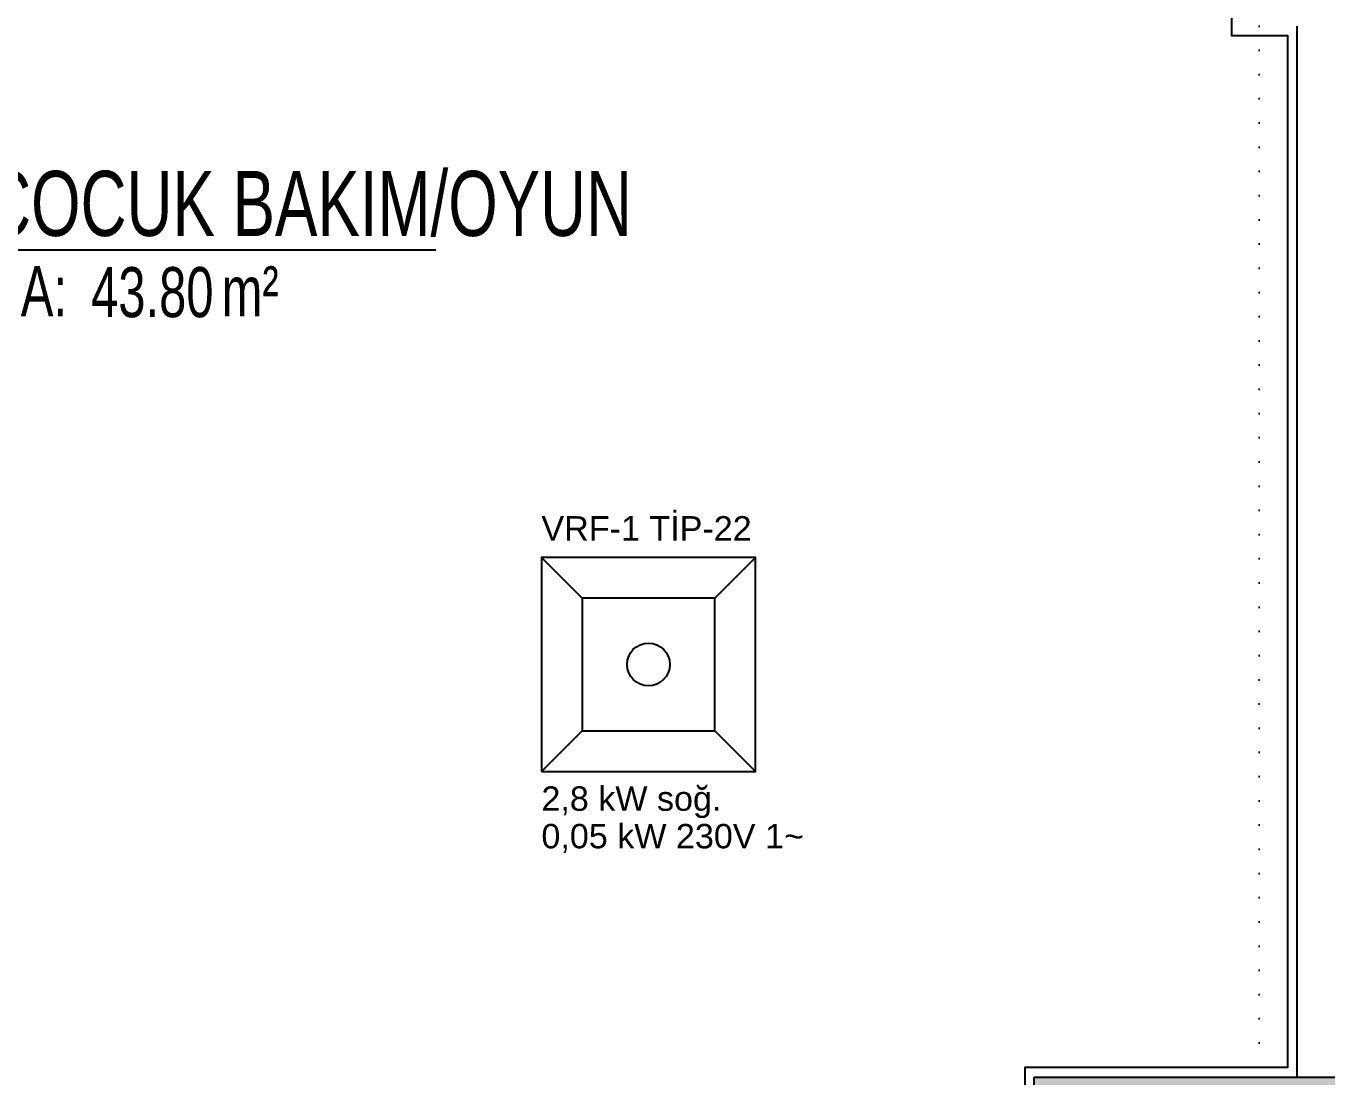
# Model space of a CAD drawing. Header units: inches. Extents: x 21 to 32698, y 13 to 3712.
# Drawn here: x 10343.2 to 10689.7, y 2122.1 to 2402.1 of the extents above; entities that cross this region are included whole.
import ezdxf
from ezdxf.enums import TextEntityAlignment as Align

# ---------------------------------------------------------------- set-up
doc = ezdxf.new("R2010")
doc.units = ezdxf.units.IN
doc.header["$MEASUREMENT"] = 0
doc.linetypes.add('DOT', pattern=[6.35, 0, -6.35])
for name, color, linetype in [('MEK-ELK-ETIKET', 7, 'Continuous'), ('MEK-ELK-GUC', 6, 'Continuous'), ('MEK-ELK-VRF-IC', 4, 'Continuous')]:
    doc.layers.add(name, color=color, linetype=linetype)
for name, color, linetype, lineweight in [('Z_MİM_-KM-AREA-IDEN', 8, 'Continuous', 25), ('Z_MİM_-KM-BEAM-RAY', 8, 'DOT', 25), ('Z_MİM_-KM-PATTERN-STRC', 8, 'Continuous', 25), ('Z_MİM_-KM-STRC-CONCRETE', 8, 'Continuous', 25), ('Z_MİM_-KM-WALL-PL', 8, 'Continuous', 25), ('Z_MİM_-KM-WALL-PLASTER', 8, 'Continuous', 25)]:
    doc.layers.add(name, color=color, linetype=linetype, lineweight=lineweight)
doc.styles.add('Arial_4', font='arial.ttf', dxfattribs={"height": 10})
doc.styles.add('MAH', font='arial.ttf', dxfattribs={"width": 0.8, "height": 17.5})
doc.styles.add('MEK_ELK', font='arial.ttf')

# ---------------------------------------------------------------- blocks, each defined once
blk = doc.blocks.new('-KM_Kolon-1K')
at = {"layer": 'Z_MİM_-KM-PATTERN-STRC'}
blk.add_hatch(color=256, dxfattribs=at).paths.add_polyline_path([(1280, 1140), (1365, 1140), (1365, 1110), (1280, 1110)], flags=0)
at = {"layer": 'Z_MİM_-KM-STRC-CONCRETE'}
blk.add_lwpolyline([(1280, 1140), (1365, 1140), (1365, 1110), (1280, 1110)], close=True, dxfattribs=at)
blk = doc.blocks.new('-KM_Kiriş İzi-1K')
at = {"layer": 'Z_MİM_-KM-BEAM-RAY'}
blk.add_line((1340, 1420), (1340, 1140), dxfattribs=at)
blk = doc.blocks.new('*U121')
blk.add_line((0, 0), (192.45, 0))
at = {"color": 7, "style": 'MAH', "width": 0.6}
blk.add_text('-', height=17.07, dxfattribs=at).set_placement((25.99, 13.11), align=Align.MIDDLE_CENTER)
at = {"color": 7, "style": 'Arial_4', "width": 0.7}
for s, p in [('A:', (81.91, -17.69)), ('m² ', (135.42, -17.69))]:
    blk.add_text(s, height=13.333, dxfattribs=at).set_placement(p)
for tag, p in [('K', (8.57, 13.11)), ('00', (33.43, 13.11)), ('MAHALADI', (72.42, 12.35))]:
    blk.add_attdef(tag, text='', height=17.33, dxfattribs=at).set_placement(p, align=Align.MIDDLE_LEFT)
blk.add_attdef('27.00', text='', height=13.33, dxfattribs=at).set_placement((133.25, -11.29), align=Align.MIDDLE_RIGHT)
blk = doc.blocks.new('MEK_VRF_KASET_570')
for p, q in [((-28.5, 28.5), (-17.67, 17.67)), ((28.5, 28.5), (17.67, 17.67)), ((-28.5, -28.5), (-17.67, -17.67)), ((28.5, -28.5), (17.67, -17.67))]:
    blk.add_line(p, q)
for points in [[(-28.5, -28.5), (28.5, -28.5), (28.5, 28.5), (-28.5, 28.5)], [(-17.67, -17.67), (17.67, -17.67), (17.67, 17.67), (-17.67, 17.67)]]:
    blk.add_lwpolyline(points, close=True)
blk.add_circle((0, 0), 5.7)

msp = doc.modelspace()

# ---------------------------------------------------------------- linework, layer by layer
at = {"layer": 'Z_MİM_-KM-WALL-PL'}
msp.add_line((10681.72, 2402.08), (10681.72, 2122.08), dxfattribs=at)
at = {"layer": 'Z_MİM_-KM-WALL-PLASTER'}
msp.add_lwpolyline([(9999.21, 2554.58), (10089.21, 2554.58), (10089.21, 2559.58), (10664.26, 2559.58), (10664.26, 2399.58), (10679.22, 2399.58), (10679.22, 2124.58), (10609.22, 2124.58), (10609.22, 2089.58), (10614.21, 2089.58), (10614.21, 1954.58), (10449.21, 1954.58), (10449.21, 1879.58), (9999.21, 1879.58)], close=True, dxfattribs=at)

# ---------------------------------------------------------------- block references
at = {"layer": 'MEK-ELK-VRF-IC'}
msp.add_blockref('MEK_VRF_KASET_570', (10509, 2232), dxfattribs=at)
at = {"layer": 'Z_MİM_-KM-AREA-IDEN'}
msp.add_blockref('*U121', (10259.91, 2342.47), dxfattribs=at).add_auto_attribs({'27.00': '43.80', '00': '14', 'K': '1', 'MAHALADI': 'ÇOCUK BAKIM/OYUN'})
at = {"layer": 'Z_MİM_-KM-BEAM-RAY'}
msp.add_blockref('-KM_Kiriş İzi-1K', (9331.71, 982.08), dxfattribs=at)
at = {"layer": 'Z_MİM_-KM-STRC-CONCRETE'}
msp.add_blockref('-KM_Kolon-1K', (9331.71, 982.08), dxfattribs=at)

# ---------------------------------------------------------------- texts
at = {"layer": 'MEK-ELK-ETIKET', "style": 'MEK_ELK'}
for s, p in [('VRF-1 TİP-22', (10480.5, 2265)), ('2,8 kW soğ.', (10480.5, 2193))]:
    msp.add_text(s, height=6.5, dxfattribs=at).set_placement(p)
at = {"layer": 'MEK-ELK-GUC', "style": 'MEK_ELK'}
msp.add_text('0,05 kW 230V 1~', height=6.5, dxfattribs=at).set_placement((10480.5, 2183))

doc.saveas('drawing.dxf')
